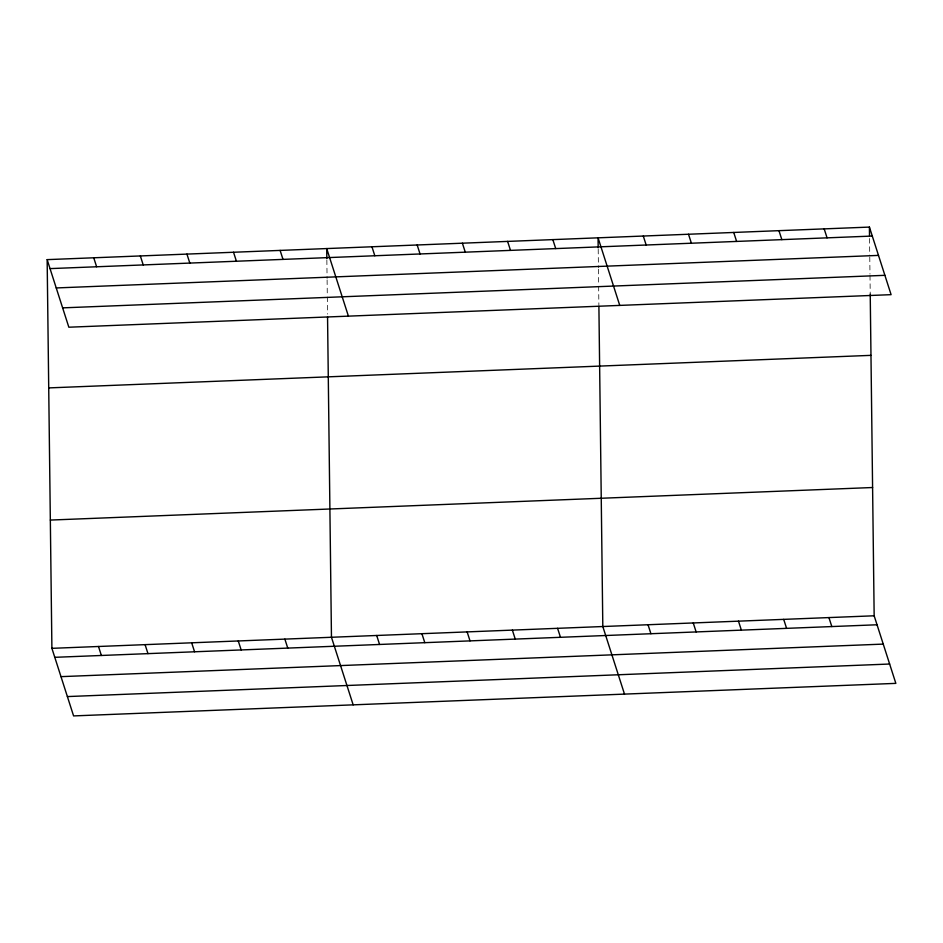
<?xml version="1.0" encoding="UTF-8"?>
<svg xmlns="http://www.w3.org/2000/svg" width="943" height="943" viewBox="0 0 943 943"><rect width="100%" height="100%" fill="white"/><g stroke="black" fill="none" stroke-linecap="round" stroke-linejoin="round"><path stroke-width="0.71" stroke-dasharray="4.71 3.54" d="M869.552 238.496L869.752 255.588M869.776 257.015L869.976 274.118M870 275.545L870.224 294.075M598.204 249.235L598.428 267.765M598.451 269.179L598.64 284.857M598.652 286.283L598.876 304.813M326.856 259.973L327.08 278.503M327.103 279.93L327.292 295.607M327.315 297.033L327.516 314.137"/><path stroke-width="1.41" d="M47.15 259.631L869.411 227.086L891.1 294.664L68.839 327.209L47.15 259.631L51.9 648.336L73.589 715.914L895.85 683.369L874.161 615.791L870.224 294.075M50.026 268.614L872.287 236.056M56.238 287.945L878.499 255.4M62.639 307.866L884.899 275.321M48.718 387.903L870.978 355.358M50.333 520.064L872.593 487.519M51.9 648.336L874.161 615.791M54.777 657.318L877.037 624.773M60.989 676.65L883.249 644.104M67.389 696.571L889.638 664.025M824.182 228.878L827.07 237.848M778.965 230.67L781.841 239.64M733.737 232.461L736.613 241.432M828.932 617.582L831.809 626.553M688.508 234.253L691.396 243.223M783.704 619.374L786.592 628.344M643.291 236.045L646.167 245.015M738.487 621.166L741.363 630.136M619.751 305.402L598.062 237.825L598.18 247.809M693.258 622.958L696.134 631.928M552.834 239.616L555.722 248.587M648.03 624.749L650.918 633.72M507.617 241.408L510.493 250.378M624.502 694.107L602.813 626.529L598.899 306.239M462.388 243.2L465.276 252.17M557.584 628.321L560.472 637.303M417.171 244.991L420.048 253.962M512.367 630.113L515.243 639.083M371.943 246.783L374.819 255.753M467.139 631.904L470.015 640.875M348.415 316.141L326.714 248.575L326.844 258.547M421.91 633.696L424.798 642.666M280.118 250.414L283.006 259.384M376.693 635.488L379.569 644.458M233.534 252.252L236.41 261.235M353.165 704.845L331.464 637.279L327.551 316.978M186.938 254.103L189.814 263.073M284.869 639.118L287.756 648.089M140.342 255.942L143.218 264.924M238.273 640.969L241.16 649.939M93.746 257.793L96.622 266.763M191.677 642.808L194.564 651.778M145.092 644.658L147.968 653.629M98.496 646.497L101.373 655.468M869.411 227.086L869.517 235.644"/></g></svg>
